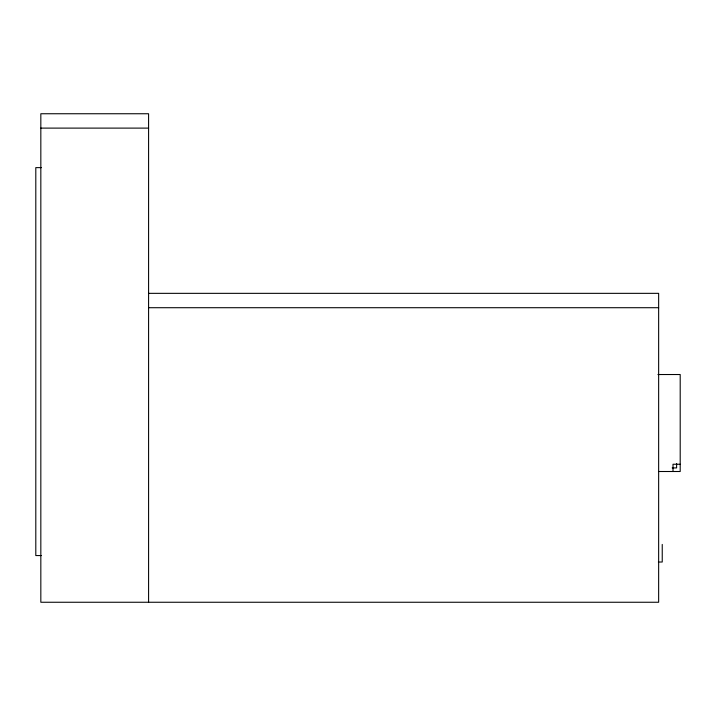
<?xml version="1.0" encoding="UTF-8"?>
<svg xmlns="http://www.w3.org/2000/svg" width="716" height="716" viewBox="0 0 716 716"><rect width="100%" height="100%" fill="white"/><g stroke="black" fill="none" stroke-linecap="round" stroke-linejoin="round"><path stroke-width="1.07" d="M40.83 128.11L148.588 128.11M41.34 167.625L35.8 167.625L35.8 555.562L41.34 555.562M148.588 293.345L658.648 293.345L658.648 602.254L40.83 602.254L40.83 113.746L148.588 113.746L148.588 602.254M148.588 307.71L658.648 307.71M657.923 374.522L680.2 374.522L680.2 471.504L658.487 471.504M680.2 464.245L673.013 464.245L673.013 471.504M672.19 467.915L676.611 467.915L676.611 463.476M658.38 562.024L658.899 562.024M659.722 562.024L662.237 562.024L662.237 544.42"/></g></svg>
